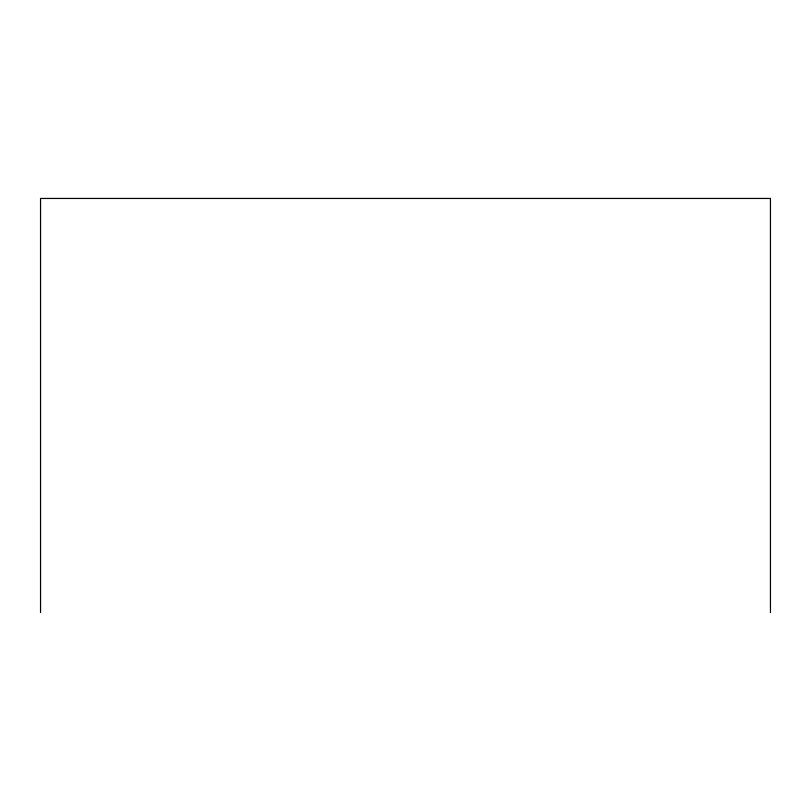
<?xml version="1.0" encoding="UTF-8"?>
<svg xmlns="http://www.w3.org/2000/svg" width="811" height="811" viewBox="0 0 811 811"><rect width="100%" height="100%" fill="white"/><g stroke="black" fill="none" stroke-linecap="round" stroke-linejoin="round"><path stroke-width="1.22" d="M770.45 612.548L770.45 198.452L40.55 198.452L40.55 612.548"/></g></svg>
